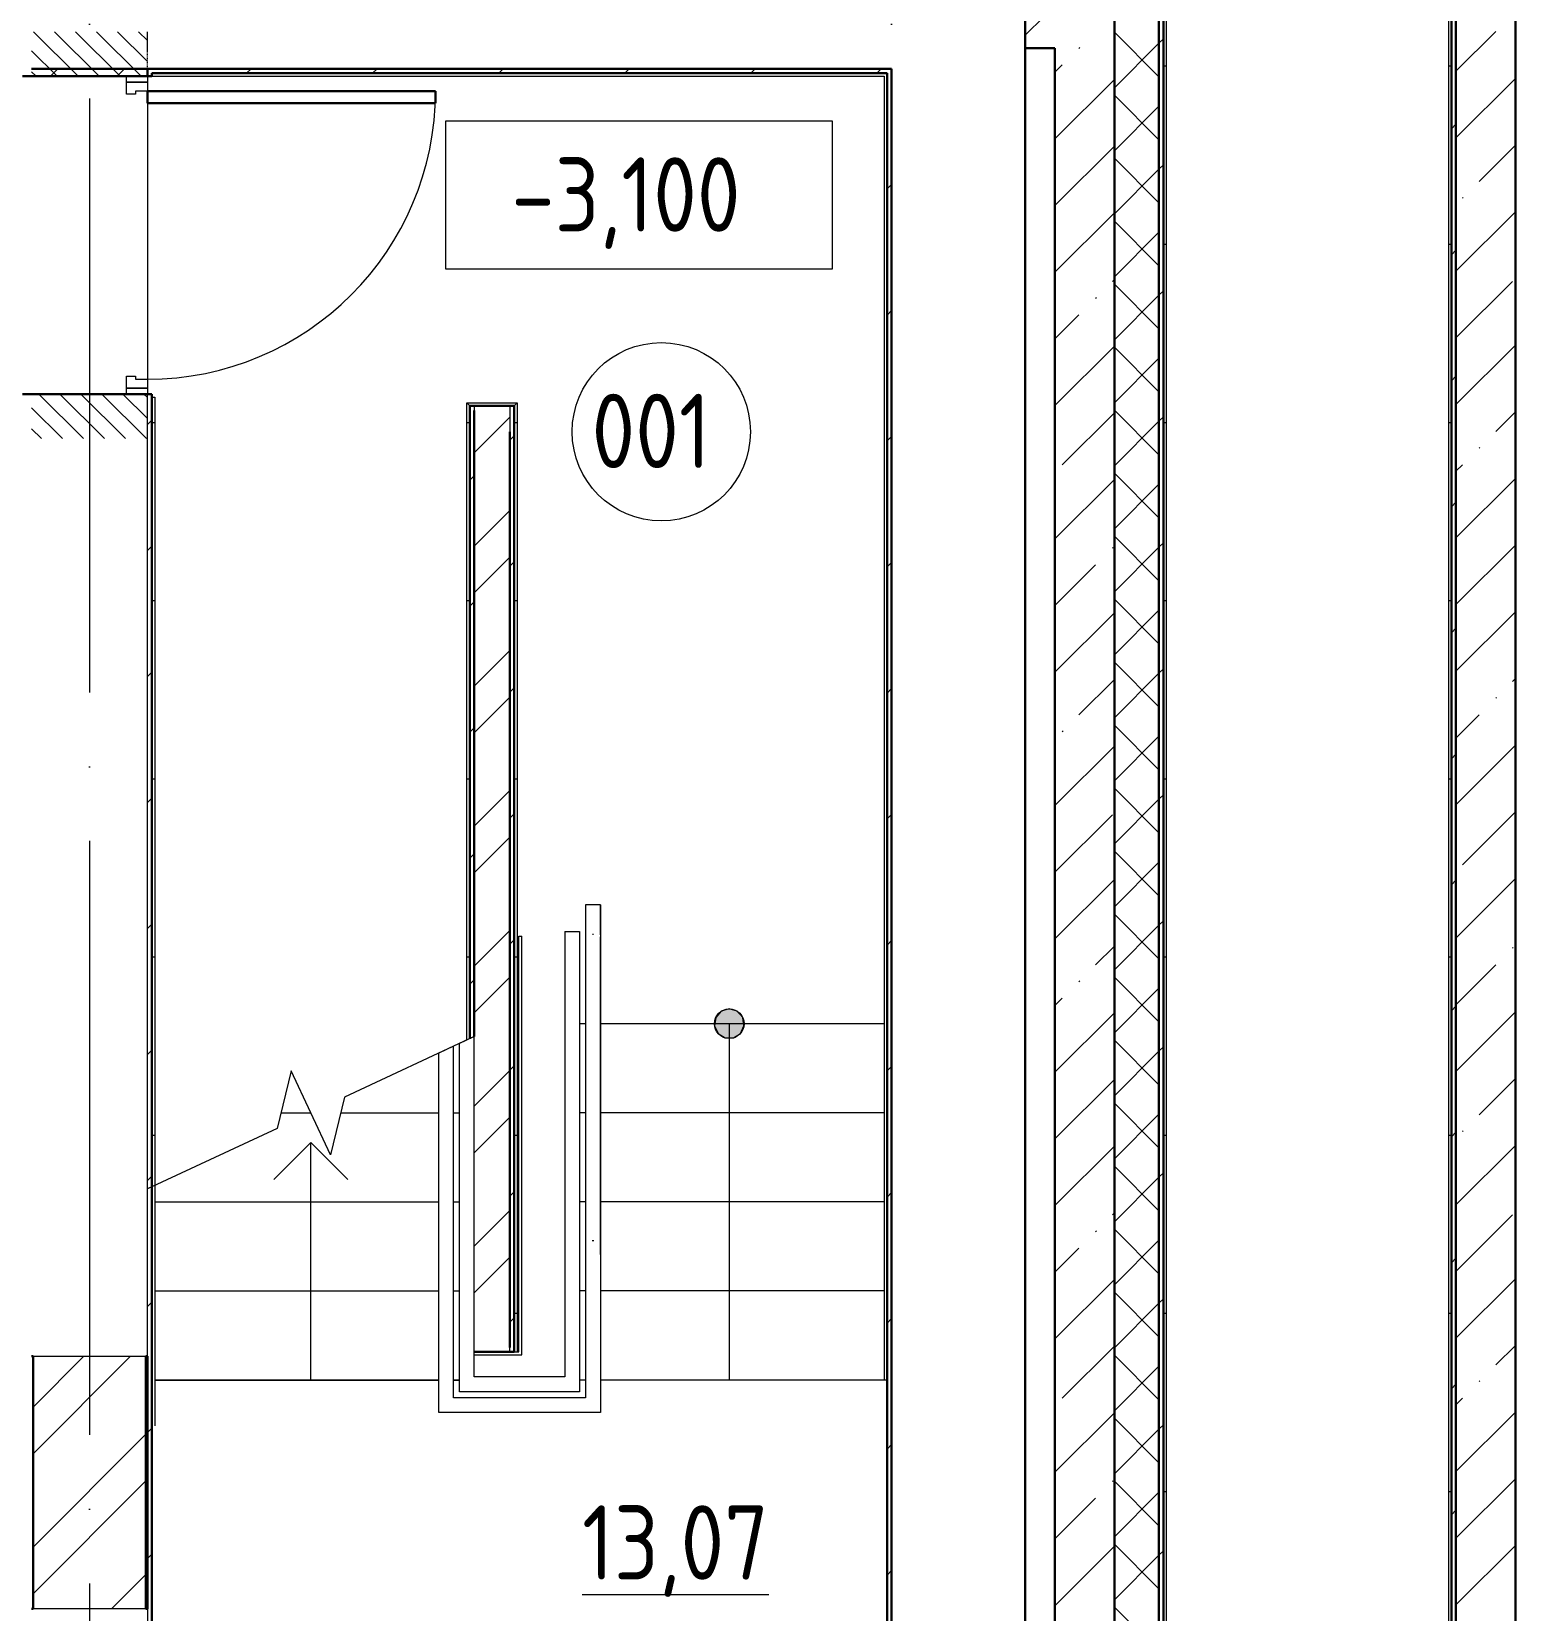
# Model space of a CAD drawing. Header units: millimetres. Extents: x -695119 to 412940, y -249585 to 622758.
# Drawn here: x -94553 to -89558, y -27624 to -22308 of the extents above; entities that cross this region are included whole.
import ezdxf

# ---------------------------------------------------------------- set-up
doc = ezdxf.new("R2010")
doc.units = ezdxf.units.MM
doc.linetypes.add('ADSK_Линия сетки', pattern=[25, 20, -2.5, 0, -2.5])
doc.linetypes.add('ADSK_Штриховая_ш2 п1_5', pattern=[4.5, 3, -1.5])
for name, color, linetype, lineweight in [('Аннотация', 252, 'Continuous', 18), ('Двери', 8, 'Continuous', 9), ('Лестницы', 8, 'Continuous', 9), ('Марки помещений', 8, 'Continuous', 20), ('Ограждение', 8, 'Continuous', 9), ('Оси', 252, 'Continuous', 9), ('Отметки', 252, 'Continuous', 9), ('Перекрытие', 252, 'Continuous', 18), ('Стены внутренние', 252, 'Continuous', 18), ('Стены наружные', 252, 'Continuous', 18), ('Стены штриховка', 7, 'Continuous', 9), ('Стрелки вверх', 7, 'Continuous', 18)]:
    doc.layers.add(name, color=color, linetype=linetype, lineweight=lineweight)
doc.styles.add('GOST Common_2', font='', dxfattribs={"width": 0.9, "height": 250})
doc.styles.get('GOST Common_2').set_extended_font_data('GOST type B')
pattern_1 = [(0, (-193573, -125624.4), (0, 600), []), (90, (-193573, -125624.4), (-600, 4e-14), [])]

# ---------------------------------------------------------------- blocks, each defined once
blk = doc.blocks.new('подвал')
at = {"layer": 'Двери', "lineweight": 18, "true_color": 0x636466}
h = blk.add_hatch(dxfattribs=at)
h.set_pattern_fill('FP_1', color=251, angle=-90, style=0, pattern_type=2)
h.set_pattern_definition([(315, (-169008.98, -105319.13), (35.3553, 35.3553), [])])
h.paths.add_polyline_path([(-168814, -106004.1), (-168814, -105854.1), (-169204, -105854.1), (-169204, -106004.1)])
h.paths.add_polyline_path([(-169204, -104784.1), (-168814, -104784.1), (-168814, -104634.1), (-169204, -104634.1)])
at = {"layer": 'Ограждение', "true_color": 0x636466}
h = blk.add_hatch(dxfattribs=at)
h.set_pattern_fill('FP_22', color=251, style=0, pattern_type=2)
h.set_pattern_definition(pattern_1)
h.paths.add_polyline_path([(-164424, -112449.1), (-164424, -102129.1), (-164434, -102139.1), (-164434, -112439.1)])
h = blk.add_hatch(dxfattribs=at)
h.set_pattern_fill('FP_22', color=251, style=0, pattern_type=2)
h.set_pattern_definition(pattern_1)
h.paths.add_polyline_path([(-165384, -111139.1), (-165384, -104264.1), (-165394, -104274.1), (-165394, -111129.1)])
h = blk.add_hatch(dxfattribs=at)
h.set_pattern_fill('FP_22', color=251, style=0, pattern_type=2)
h.set_pattern_definition(pattern_1)
h.paths.add_polyline_path([(-168799, -108523.6), (-168789, -108518.9), (-168789, -105864.1), (-168799, -105864.1), (-168799, -108518.9)])
h = blk.add_hatch(dxfattribs=at)
h.set_pattern_fill('FP_22', color=251, style=0, pattern_type=2)
h.set_pattern_definition(pattern_1)
h.paths.add_polyline_path([(-167739, -108029.3), (-167729, -108024.7), (-167729.1, -105894.1), (-167739, -105884.1), (-167739, -108023.3)])
h = blk.add_hatch(dxfattribs=at)
h.set_pattern_fill('FP_22', color=251, style=0, pattern_type=2)
h.set_pattern_definition(pattern_1)
h.paths.add_polyline_path([(-167569, -109079.1), (-167569, -105884.1), (-167579, -105894.1), (-167579, -109079.1)])
at = {"layer": 'Стрелки вверх', "true_color": 0x636466}
h = blk.add_hatch(color=251, dxfattribs=at)
edge = h.paths.add_edge_path()
edge.add_arc((-166855.5, -107974.1), 50, 0, 360)
blk.add_hatch(color=251, dxfattribs=at).paths.add_polyline_path([(-166841.4, -108022.1), (-166817.7, -108006.9), (-166806, -107981.2), (-166810, -107953.4), (-166828.4, -107932.1), (-166855.5, -107924.1), (-166882.5, -107932.1), (-166900.9, -107953.4), (-166904.9, -107981.2), (-166893.2, -108006.9), (-166869.5, -108022.1)])
at = {"layer": 'Аннотация', "color": 251, "lineweight": 20, "true_color": 0x636466}
for p, q in [((-167809.4, -105433.8), (-167809.4, -104933.8)), ((-167809.4, -104933.8), (-166509.4, -104933.8)), ((-166509.4, -104933.8), (-166509.4, -105433.8)), ((-166509.4, -105433.8), (-167809.4, -105433.8))]:
    blk.add_line(p, q, dxfattribs=at)
at = {"layer": 'Двери', "color": 251, "linetype": 'ADSK_Штриховая_ш2 п1_5', "true_color": 0x636466}
for p, q in [((-168814, -104784.1), (-168814, -104634.1)), ((-169204, -104784.1), (-168814, -104784.1)), ((-168814, -105854.1), (-169204, -105854.1)), ((-168814, -106004.1), (-168814, -105854.1))]:
    blk.add_line(p, q, dxfattribs=at)
at = {"layer": 'Двери', "color": 251, "true_color": 0x636466}
for p, q in [((-168884, -104784.1), (-168814, -104784.1)), ((-168884, -104804.1), (-168884, -104784.1)), ((-168884, -104844.1), (-168884, -104804.1)), ((-168884, -104804.1), (-168814, -104804.1)), ((-168814, -104804.1), (-168884, -104804.1)), ((-168814, -104784.1), (-168814, -104804.1)), ((-168814, -104804.1), (-168814, -104834.1)), ((-168854, -104844.1), (-168884, -104844.1)), ((-168854, -104834.1), (-168854, -104844.1)), ((-168814, -104834.1), (-168854, -104834.1)), ((-168884, -105794.1), (-168854, -105794.1)), ((-168884, -105834.1), (-168884, -105794.1)), ((-168814, -105834.1), (-168884, -105834.1)), ((-168884, -105854.1), (-168884, -105834.1)), ((-168884, -105834.1), (-168814, -105834.1)), ((-168854, -105794.1), (-168854, -105804.1)), ((-168854, -105804.1), (-168814, -105804.1)), ((-168814, -105804.1), (-168814, -105834.1)), ((-168814, -105834.1), (-168814, -105854.1)), ((-168814, -105854.1), (-168884, -105854.1))]:
    blk.add_line(p, q, dxfattribs=at)
at = {"layer": 'Двери', "color": 251, "lineweight": 30, "true_color": 0x636466}
for p, q in [((-168814, -104834.1), (-167844, -104834.1)), ((-168814, -104874.1), (-168814, -104834.1)), ((-167844, -104874.1), (-168814, -104874.1)), ((-167844, -104834.1), (-167844, -104874.1))]:
    blk.add_line(p, q, dxfattribs=at)
at = {"layer": 'Двери', "color": 251, "true_color": 0x636466}
blk.add_arc((-168814, -104834.1), 970, 270, 0, dxfattribs=at)
at = {"layer": 'Лестницы', "color": 251, "true_color": 0x636466}
for p, q in [((-167714, -108017.7), (-168150.7, -108221.3)), ((-167339.4, -107974.1), (-167359.4, -107974.1)), ((-167339.4, -107974.1), (-167359.4, -107974.1)), ((-166334, -107974.1), (-167289.4, -107974.1)), ((-166334, -107974.1), (-167289.4, -107974.1)), ((-168330, -108132.5), (-168377.3, -108327)), ((-168197.9, -108415.7), (-168330, -108132.5)), ((-168150.7, -108221.3), (-168197.9, -108415.7)), ((-168364.4, -108274.1), (-168264, -108274.1)), ((-168364.4, -108274.1), (-168264, -108274.1)), ((-168163.5, -108274.1), (-167833.6, -108274.1)), ((-168163.5, -108274.1), (-167833.6, -108274.1)), ((-167783.6, -108274.1), (-167763.6, -108274.1)), ((-167783.6, -108274.1), (-167763.6, -108274.1)), ((-167339.4, -108274.1), (-167359.4, -108274.1)), ((-167339.4, -108274.1), (-167359.4, -108274.1)), ((-166334, -108274.1), (-167289.4, -108274.1)), ((-166334, -108274.1), (-167289.4, -108274.1)), ((-168377.3, -108327), (-168814, -108530.6)), ((-168789, -108574.1), (-167833.6, -108574.1)), ((-168789, -108574.1), (-167833.6, -108574.1)), ((-167783.6, -108574.1), (-167763.6, -108574.1)), ((-167783.6, -108574.1), (-167763.6, -108574.1)), ((-167339.4, -108574.1), (-167359.4, -108574.1)), ((-167339.4, -108574.1), (-167359.4, -108574.1)), ((-166334, -108574.1), (-167289.4, -108574.1)), ((-166334, -108574.1), (-167289.4, -108574.1)), ((-168789, -108874.1), (-167833.6, -108874.1)), ((-168789, -108874.1), (-167833.6, -108874.1)), ((-167783.6, -108874.1), (-167763.6, -108874.1)), ((-167783.6, -108874.1), (-167763.6, -108874.1)), ((-167339.4, -108874.1), (-167359.4, -108874.1)), ((-167339.4, -108874.1), (-167359.4, -108874.1)), ((-166334, -108874.1), (-167289.4, -108874.1)), ((-166334, -108874.1), (-167289.4, -108874.1)), ((-168789, -109174.1), (-167833.6, -109174.1)), ((-168789, -109174.1), (-167833.6, -109174.1)), ((-167783.6, -109174.1), (-167763.6, -109174.1)), ((-167783.6, -109174.1), (-167763.6, -109174.1))]:
    blk.add_line(p, q, dxfattribs=at)
at = {"layer": 'Марки помещений', "color": 251, "true_color": 0x636466}
blk.add_circle((-167084.1, -105980.9), 300, dxfattribs=at)
at = {"layer": 'Ограждение', "color": 251, "true_color": 0x636466}
for p, q in [((-164434, -102139.1), (-164434, -112439.1)), ((-165384, -111139.1), (-165384, -104264.1)), ((-168799, -104784.1), (-166334, -104784.1)), ((-166334, -104784.1), (-166334, -107674.1)), ((-168799, -105864.1), (-168789, -105864.1)), ((-168789, -105864.1), (-168789, -108518.9)), ((-167739, -105884.1), (-167729, -105894.1)), ((-167739, -108029.3), (-167739, -105884.1)), ((-167729, -105894.1), (-167739, -105884.1)), ((-167739, -105884.1), (-167569, -105884.1)), ((-167579, -105894.1), (-167569, -105884.1)), ((-167569, -105884.1), (-167579, -105894.1)), ((-167569, -105884.1), (-167569, -109079.1)), ((-167339.4, -107574.1), (-167339.4, -107674.6)), ((-167289.4, -107574.1), (-167339.4, -107574.1)), ((-167339.4, -107574.1), (-167339.4, -107674.1)), ((-167312, -107574.1), (-167316.7, -107574.1)), ((-167289.4, -107674.6), (-167289.4, -107574.1)), ((-167289.4, -107574.1), (-167289.4, -107674.1)), ((-167564, -107679.1), (-167554, -107679.1)), ((-167564, -109079.1), (-167564, -107679.1)), ((-167554, -109089.1), (-167554, -107679.1)), ((-167409.4, -107664.1), (-167359.4, -107664.1)), ((-167409.4, -107664.1), (-167409.4, -107674.1)), ((-167409.4, -107674.1), (-167409.4, -108874.1)), ((-167359.4, -107664.1), (-167359.4, -107674.1)), ((-167359.4, -107674.1), (-167359.4, -108874.1)), ((-167339.4, -107674.1), (-167339.4, -108874.1)), ((-167339.4, -107681.5), (-167339.4, -108750.8)), ((-167289.4, -107674.1), (-167289.4, -108874.1)), ((-167289.4, -108750.8), (-167289.4, -107681.5)), ((-166334, -107674.1), (-166334, -108874.1)), ((-167714, -108017.7), (-167763.6, -108040.8)), ((-167714, -108017.7), (-167763.6, -108040.8)), ((-167726.1, -108023.3), (-167751.1, -108035)), ((-167713.6, -108017.7), (-167714, -108017.7)), ((-167713.6, -108017.7), (-167714, -108017.7)), ((-167713.6, -109163.7), (-167713.6, -108017.7)), ((-167783.6, -108050.1), (-167833.6, -108073.4)), ((-167833.6, -109283.7), (-167833.6, -108073.4)), ((-167783.6, -109233.7), (-167783.6, -108050.1)), ((-167763.6, -109213.7), (-167763.6, -108040.8)), ((-168789, -108518.9), (-168799, -108523.6)), ((-168789, -108518.9), (-168789, -109328)), ((-167311.8, -108705.1), (-167317, -108705.1)), ((-167409.4, -108874.1), (-167409.4, -109163.7)), ((-167359.4, -108874.1), (-167359.4, -109213.7)), ((-167339.4, -108874.1), (-167339.4, -109233.7)), ((-167289.4, -108874.1), (-167289.4, -109283.7)), ((-166334, -108874.1), (-166334, -109174.1)), ((-167579, -109079.1), (-167564, -109079.1)), ((-167713.6, -109089.1), (-167554, -109089.1)), ((-167409.4, -109163.7), (-167713.6, -109163.7)), ((-167339.4, -109233.7), (-167783.6, -109233.7)), ((-167359.4, -109213.7), (-167763.6, -109213.7)), ((-167289.4, -109283.7), (-167833.6, -109283.7))]:
    blk.add_line(p, q, dxfattribs=at)
blk.add_open_spline([(-167312.4, -107674.2), (-167313.1, -107674.1), (-167314.4, -107674.1), (-167315.7, -107674.1), (-167316.3, -107674.2)], degree=3, dxfattribs=at)
at = {"layer": 'Оси', "color": 251, "linetype": 'ADSK_Линия сетки', "ltscale": 100, "true_color": 0x636466}
for p, q in [((-169009, -94858.4), (-169009, -114764.1)), ((-166309, -94858.4), (-166309, -114764.1))]:
    blk.add_line(p, q, dxfattribs=at)
at = {"layer": 'Перекрытие', "color": 251, "true_color": 0x636466}
for p, q in [((-167833.6, -109174.1), (-168789, -109174.1)), ((-167763.6, -109174.1), (-167783.6, -109174.1)), ((-167339.4, -109174.1), (-167359.4, -109174.1)), ((-166324, -109174.1), (-167289.4, -109174.1))]:
    blk.add_line(p, q, dxfattribs=at)
at = {"layer": 'Стены внутренние', "color": 251, "lineweight": 30, "true_color": 0x636466}
blk.add_line((-165409, -111114.1), (-165409, -104289.1), dxfattribs=at)
at = {"layer": 'Стены внутренние', "color": 251, "linetype": 'Continuous', "lineweight": 9, "true_color": 0x636466}
for p, q in [((-165409, -104785.9), (-165559, -104635.9)), ((-165559, -104822.9), (-165409, -104672.9)), ((-165409, -104998.1), (-165559, -104848.1)), ((-165559, -105035), (-165409, -104885)), ((-165409, -105210.2), (-165559, -105060.2)), ((-165559, -105247.1), (-165409, -105097.1)), ((-165409, -105422.3), (-165559, -105272.3)), ((-165559, -105459.3), (-165409, -105309.3)), ((-165409, -105634.4), (-165559, -105484.4)), ((-165559, -105671.4), (-165409, -105521.4)), ((-165409, -105846.6), (-165559, -105696.6)), ((-165559, -105883.5), (-165409, -105733.5)), ((-165409, -106058.7), (-165559, -105908.7)), ((-165559, -106095.7), (-165409, -105945.7)), ((-165409, -106270.8), (-165559, -106120.8)), ((-165559, -106307.8), (-165409, -106157.8)), ((-165409, -106483), (-165559, -106333)), ((-165559, -106519.9), (-165409, -106369.9)), ((-165409, -106695.1), (-165559, -106545.1)), ((-165559, -106732.1), (-165409, -106582.1)), ((-165409, -106907.2), (-165559, -106757.2)), ((-165559, -106944.2), (-165409, -106794.2)), ((-165409, -107119.4), (-165559, -106969.4)), ((-165559, -107156.3), (-165409, -107006.3)), ((-165409, -107331.5), (-165559, -107181.5)), ((-165559, -107368.4), (-165409, -107218.4)), ((-165409, -107543.6), (-165559, -107393.6)), ((-165559, -107580.6), (-165409, -107430.6)), ((-165409, -107755.8), (-165559, -107605.8)), ((-165559, -107792.7), (-165409, -107642.7)), ((-165409, -107967.9), (-165559, -107817.9)), ((-165559, -108004.8), (-165409, -107854.8)), ((-165409, -108180), (-165559, -108030)), ((-165559, -108217), (-165409, -108067)), ((-165409, -108392.2), (-165559, -108242.2)), ((-165559, -108429.1), (-165409, -108279.1)), ((-165409, -108604.3), (-165559, -108454.3)), ((-165559, -108641.2), (-165409, -108491.2)), ((-165409, -108816.4), (-165559, -108666.4)), ((-165559, -108853.4), (-165409, -108703.4)), ((-165409, -109028.6), (-165559, -108878.6)), ((-165559, -109065.5), (-165409, -108915.5)), ((-165409, -109240.7), (-165559, -109090.7)), ((-165559, -109277.6), (-165409, -109127.6)), ((-165409, -109452.8), (-165559, -109302.8)), ((-165559, -109489.8), (-165409, -109339.8)), ((-165409, -109665), (-165559, -109515)), ((-165559, -109701.9), (-165409, -109551.9)), ((-165409, -109877.1), (-165559, -109727.1)), ((-165559, -109914), (-165409, -109764)), ((-165409, -110089.2), (-165559, -109939.2))]:
    blk.add_line(p, q, dxfattribs=at)
at = {"layer": 'Стены наружные', "color": 251, "lineweight": 30, "true_color": 0x636466}
for p, q in [((-164209, -112714.1), (-164209, -101914.1)), ((-164409, -102114.1), (-164409, -112464.1)), ((-164424, -102129.1), (-164424, -112449.1)), ((-165394, -111129.1), (-165394, -104274.1)), ((-165859, -110714.1), (-165859, -104439.1)), ((-165559, -110964.1), (-165559, -104439.1)), ((-165859, -104689.1), (-165759, -104689.1)), ((-165759, -104689.1), (-165759, -110714.1)), ((-169204, -104759.1), (-166309, -104759.1)), ((-168814, -104759.1), (-168814, -104784.1)), ((-168799, -104774.1), (-166324, -104774.1)), ((-168799, -104784.1), (-168799, -104774.1)), ((-166324, -104774.1), (-166324, -110249.1)), ((-166309, -110264.1), (-166309, -104759.1)), ((-169234, -104784.1), (-168799, -104784.1)), ((-168799, -105854.1), (-169234, -105854.1)), ((-168799, -110249.1), (-168799, -105854.1)), ((-167579, -105894.1), (-167729, -105894.1)), ((-167729, -105894.1), (-167729, -108024.7)), ((-167579, -109079.1), (-167579, -105894.1)), ((-167714, -105909.1), (-167714, -108017.8)), ((-167594, -109064.1), (-167594, -105981.7)), ((-167713.6, -109079.1), (-167579, -109079.1)), ((-169204, -109094.1), (-169199, -109094.1)), ((-169199, -109094.1), (-169199, -109944.1)), ((-168819, -109094.1), (-168814, -109094.1)), ((-168819, -109944.1), (-168819, -109094.1)), ((-168814, -109094.1), (-168814, -109944.1)), ((-169199, -109944.1), (-169204, -109944.1)), ((-168814, -109944.1), (-168819, -109944.1))]:
    blk.add_line(p, q, dxfattribs=at)
at = {"layer": 'Стены наружные', "color": 251, "linetype": 'Continuous', "lineweight": 9, "true_color": 0x636466}
for p, q in [((-165859, -104645.6), (-165652.5, -104439.1)), ((-165409, -104672.9), (-165394, -104657.9)), ((-164409, -104767.1), (-164274.9, -104633)), ((-165678.1, -104689.2), (-165678, -104689.1)), ((-165678, -104689.1), (-165675.7, -104686.8)), ((-169140.6, -104784.1), (-169115.6, -104759.1)), ((-168916.1, -104784.1), (-168891.1, -104759.1)), ((-168480.1, -104774.1), (-168465.1, -104759.1)), ((-168055.8, -104774.1), (-168040.8, -104759.1)), ((-167631.6, -104774.1), (-167616.6, -104759.1)), ((-167207.3, -104774.1), (-167192.3, -104759.1)), ((-166783, -104774.1), (-166768, -104759.1)), ((-166358.8, -104774.1), (-166343.8, -104759.1)), ((-165759, -104770.1), (-165734.2, -104745.3)), ((-165759, -104994.6), (-165559, -104794.6)), ((-164409, -104991.6), (-164209, -104791.6)), ((-164424, -104960.7), (-164409, -104945.7)), ((-165759, -105219.1), (-165559, -105019.1)), ((-164331, -105138.2), (-164209, -105016.1)), ((-165409, -105097.1), (-165394, -105082.1)), ((-166324, -105163.6), (-166309, -105148.6)), ((-164387.2, -105194.3), (-164384.8, -105191.9)), ((-165759, -105443.6), (-165559, -105243.6)), ((-164409, -105440.6), (-164209, -105240.6)), ((-164424, -105384.9), (-164409, -105369.9)), ((-165565.8, -105474.9), (-165559, -105468.1)), ((-165409, -105521.4), (-165394, -105506.4)), ((-164409, -105665.1), (-164218.8, -105474.9)), ((-166324, -105587.9), (-166309, -105572.9)), ((-165622, -105531.1), (-165619.6, -105528.7)), ((-165759, -105668.1), (-165678.1, -105587.2)), ((-165759, -105892.6), (-165559, -105692.6)), ((-164409, -105889.6), (-164209, -105689.6)), ((-164424, -105809.2), (-164409, -105794.2)), ((-167714, -105894.4), (-167713.7, -105894.1)), ((-168814, -105956.5), (-168799, -105941.5)), ((-167714, -106051.5), (-167594, -105931.6)), ((-165734.2, -106092.3), (-165559, -105917.1)), ((-165409, -105945.7), (-165394, -105930.7)), ((-164274.9, -105980.1), (-164209, -105914.1)), ((-167594, -106009.3), (-167579, -105994.3)), ((-166324, -106012.1), (-166309, -105997.1)), ((-164331, -106036.2), (-164328.7, -106033.8)), ((-164409, -106114.1), (-164387.2, -106092.3)), ((-167729, -106144.3), (-167714, -106129.3)), ((-165759, -106341.6), (-165559, -106141.6)), ((-164409, -106338.7), (-164209, -106138.7)), ((-167713.9, -106365.8), (-167594, -106245.9)), ((-164424, -106233.4), (-164409, -106218.4)), ((-168814, -106380.8), (-168799, -106365.8)), ((-165565.8, -106373), (-165563.5, -106370.6)), ((-165409, -106369.9), (-165394, -106354.9)), ((-164409, -106563.2), (-164209, -106363.2)), ((-167713.9, -106522.9), (-167594, -106403)), ((-167594, -106433.6), (-167579, -106418.6)), ((-166324, -106436.4), (-166309, -106421.4)), ((-165759, -106566.1), (-165622, -106429.1)), ((-167729, -106568.6), (-167714, -106553.6)), ((-164409, -106787.7), (-164209, -106587.7)), ((-165759, -106790.6), (-165559, -106590.6)), ((-164424, -106657.7), (-164409, -106642.7)), ((-167713.9, -106837.2), (-167594, -106717.3)), ((-168814, -106805.1), (-168799, -106790.1)), ((-165409, -106794.2), (-165394, -106779.2)), ((-167594, -106857.9), (-167579, -106842.9)), ((-166324, -106860.7), (-166309, -106845.7)), ((-165678.1, -106934.2), (-165559, -106815.1)), ((-164218.8, -106822), (-164209, -106812.2)), ((-167713.8, -106994.3), (-167594, -106874.5)), ((-164274.9, -106878.1), (-164272.5, -106875.7)), ((-164409, -107012.2), (-164331, -106934.2)), ((-167729, -106992.9), (-167714, -106977.9)), ((-165734.2, -106990.4), (-165731.8, -106988)), ((-165759, -107239.6), (-165559, -107039.6)), ((-164409, -107236.7), (-164209, -107036.7)), ((-164424, -107082), (-164409, -107067)), ((-168814, -107229.3), (-168799, -107214.3)), ((-167713.8, -107308.6), (-167594, -107188.8)), ((-165409, -107218.4), (-165394, -107203.4)), ((-167594, -107282.1), (-167579, -107267.1)), ((-166324, -107284.9), (-166309, -107269.9)), ((-165759, -107464.1), (-165565.8, -107271)), ((-164387.2, -107439.4), (-164209, -107261.2)), ((-167713.8, -107465.7), (-167594, -107345.9)), ((-167729, -107417.1), (-167714, -107402.1)), ((-165759, -107688.7), (-165559, -107488.7)), ((-164424, -107506.2), (-164409, -107491.2)), ((-164409, -107685.7), (-164209, -107485.7)), ((-168814, -107653.6), (-168799, -107638.6)), ((-165409, -107642.7), (-165394, -107627.7)), ((-167713.7, -107780), (-167594, -107660.3)), ((-167594, -107706.4), (-167579, -107691.4)), ((-166324, -107709.2), (-166309, -107694.2)), ((-165622, -107776.1), (-165559, -107713.2)), ((-164218.8, -107720), (-164216.4, -107717.6)), ((-164409, -107910.2), (-164274.9, -107776.1)), ((-167729, -107841.4), (-167714, -107826.4)), ((-167713.7, -107937.1), (-167594, -107817.4)), ((-165678.1, -107832.3), (-165675.7, -107829.9)), ((-165759, -107913.2), (-165734.2, -107888.4)), ((-164424, -107930.5), (-164409, -107915.5)), ((-165759, -108137.7), (-165559, -107937.7)), ((-164409, -108134.7), (-164209, -107934.7)), ((-168814, -108077.9), (-168799, -108062.9)), ((-165409, -108067), (-165394, -108052)), ((-167594, -108130.7), (-167579, -108115.7)), ((-166324, -108133.4), (-166309, -108118.4)), ((-167713.7, -108251.4), (-167594, -108131.7)), ((-165759, -108362.2), (-165559, -108162.2)), ((-164331, -108281.3), (-164209, -108159.2)), ((-167713.7, -108408.6), (-167594, -108288.9)), ((-164424, -108354.8), (-164409, -108339.8)), ((-164387.2, -108337.4), (-164384.8, -108335)), ((-165759, -108586.7), (-165559, -108386.7)), ((-164409, -108583.7), (-164209, -108383.7)), ((-168814, -108502.1), (-168799, -108487.1)), ((-165409, -108491.2), (-165394, -108476.2)), ((-167594, -108554.9), (-167579, -108539.9)), ((-166324, -108557.7), (-166309, -108542.7)), ((-167713.6, -108722.8), (-167594, -108603.2)), ((-165565.8, -108618), (-165559, -108611.2)), ((-164409, -108808.2), (-164218.8, -108618)), ((-165622, -108674.2), (-165619.6, -108671.8)), ((-167713.6, -108880), (-167594, -108760.3)), ((-165759, -108811.2), (-165678.1, -108730.3)), ((-164424, -108779), (-164409, -108764)), ((-165759, -109035.7), (-165559, -108835.7)), ((-164409, -109032.7), (-164209, -108832.7)), ((-168814, -108926.4), (-168799, -108911.4)), ((-165409, -108915.5), (-165394, -108900.5)), ((-167594, -108979.2), (-167579, -108964.2)), ((-166324, -108982), (-166309, -108967)), ((-167598.5, -109079.1), (-167594, -109074.6)), ((-165734.2, -109235.4), (-165559, -109060.2)), ((-164274.9, -109123.2), (-164209, -109057.2)), ((-169199, -109265.3), (-169027.9, -109094.1)), ((-169199, -109422.4), (-168870.7, -109094.1)), ((-164424, -109203.3), (-164409, -109188.3)), ((-164331, -109179.3), (-164328.7, -109176.9)), ((-164409, -109257.2), (-164387.2, -109235.4)), ((-165759, -109484.7), (-165559, -109284.7)), ((-164409, -109481.7), (-164209, -109281.7)), ((-168814, -109350.7), (-168799, -109335.7)), ((-165409, -109339.8), (-165394, -109324.8)), ((-169199, -109736.7), (-168819, -109356.7)), ((-166324, -109406.2), (-166309, -109391.2)), ((-164409, -109706.3), (-164209, -109506.3)), ((-169199, -109893.9), (-168819, -109513.9)), ((-165565.8, -109516.1), (-165563.5, -109513.7)), ((-165759, -109709.2), (-165622, -109572.2)), ((-164424, -109627.6), (-164409, -109612.6)), ((-168814, -109774.9), (-168799, -109759.9)), ((-165759, -109933.7), (-165559, -109733.7)), ((-165409, -109764), (-165394, -109749)), ((-164409, -109930.8), (-164209, -109730.8)), ((-168934.9, -109944.1), (-168819, -109828.2)), ((-166324, -109830.5), (-166309, -109815.5))]:
    blk.add_line(p, q, dxfattribs=at)
at = {"layer": 'Стены наружные', "color": 251, "true_color": 0x636466}
for p, q in [((-168814, -104834.1), (-168814, -105804.1)), ((-168814, -109094.1), (-168814, -105854.1)), ((-169199, -109094.1), (-168819, -109094.1)), ((-168819, -109944.1), (-169199, -109944.1)), ((-168814, -109944.1), (-168814, -110264.1))]:
    blk.add_line(p, q, dxfattribs=at)
at = {"layer": 'Стены штриховка', "color": 251, "true_color": 0x636466}
for p, q in [((-167714, -105894.1), (-167714, -105909.1)), ((-167594, -105894.1), (-167594, -105981.7)), ((-167594, -109079.1), (-167594, -109064.1))]:
    blk.add_line(p, q, dxfattribs=at)
at = {"layer": 'Стрелки вверх', "color": 251, "true_color": 0x636466}
for p, q in [((-166900.9, -107953.4), (-166904.9, -107981.2)), ((-166882.5, -107932.1), (-166900.9, -107953.4)), ((-166855.5, -107924.1), (-166882.5, -107932.1)), ((-166828.4, -107932.1), (-166855.5, -107924.1)), ((-166810, -107953.4), (-166828.4, -107932.1)), ((-166806, -107981.2), (-166810, -107953.4)), ((-166904.9, -107981.2), (-166893.2, -108006.9)), ((-166893.2, -108006.9), (-166869.5, -108022.1)), ((-166869.5, -108022.1), (-166841.4, -108022.1)), ((-166855.5, -107974.1), (-166855.5, -108274.1)), ((-166841.4, -108022.1), (-166817.7, -108006.9)), ((-166817.7, -108006.9), (-166806, -107981.2)), ((-166855.5, -108274.1), (-166855.5, -108574.1)), ((-168264, -108374.1), (-168389, -108499.1)), ((-168264, -108574.1), (-168264, -108374.1)), ((-168264, -108374.1), (-168139, -108499.1)), ((-168264, -108874.1), (-168264, -108574.1)), ((-166855.5, -108574.1), (-166855.5, -108874.1)), ((-168264, -109174.1), (-168264, -108874.1)), ((-166855.5, -108874.1), (-166855.5, -109174.1))]:
    blk.add_line(p, q, dxfattribs=at)
blk.add_circle((-166855.5, -107974.1), 50, dxfattribs=at)
at = {"layer": 'Марки помещений', "color": 251, "true_color": 0x636466, "style": 'GOST Common_2', "width": 0.9}
for s, p in [('001', (-167319, -106103.2)), ('%%U13,07', (-167351.1, -109845.9))]:
    blk.add_text(s, height=250, dxfattribs=at).set_placement(p)
at = {"layer": 'Отметки', "color": 251, "true_color": 0x636466, "style": 'GOST Common_2', "width": 0.9}
blk.add_text('-3,100', height=250, dxfattribs=at).set_placement((-167589.2, -105307.1))

msp = doc.modelspace()

# ---------------------------------------------------------------- block references
msp.add_blockref('подвал', (74650.568, 82325.3))

doc.saveas('drawing.dxf')
